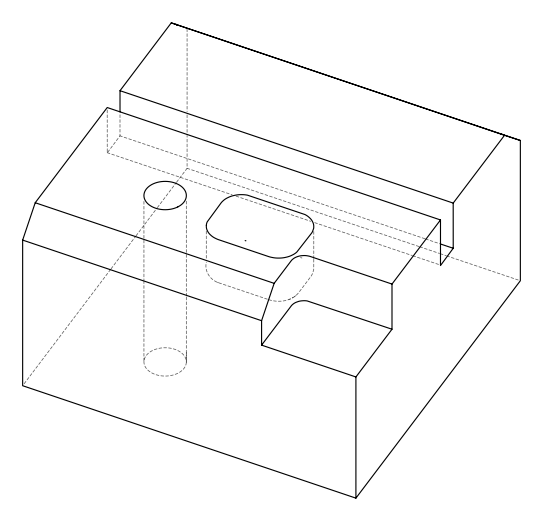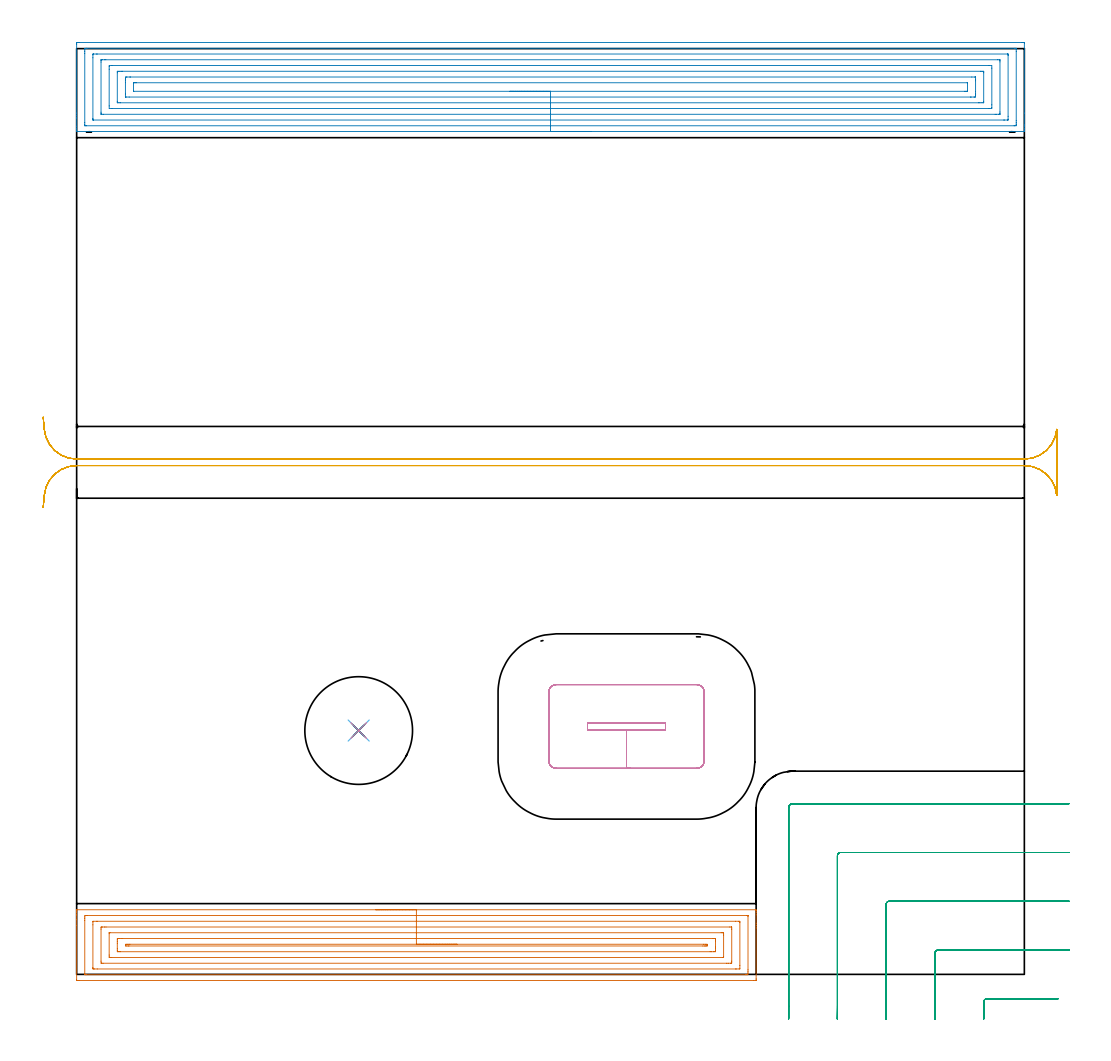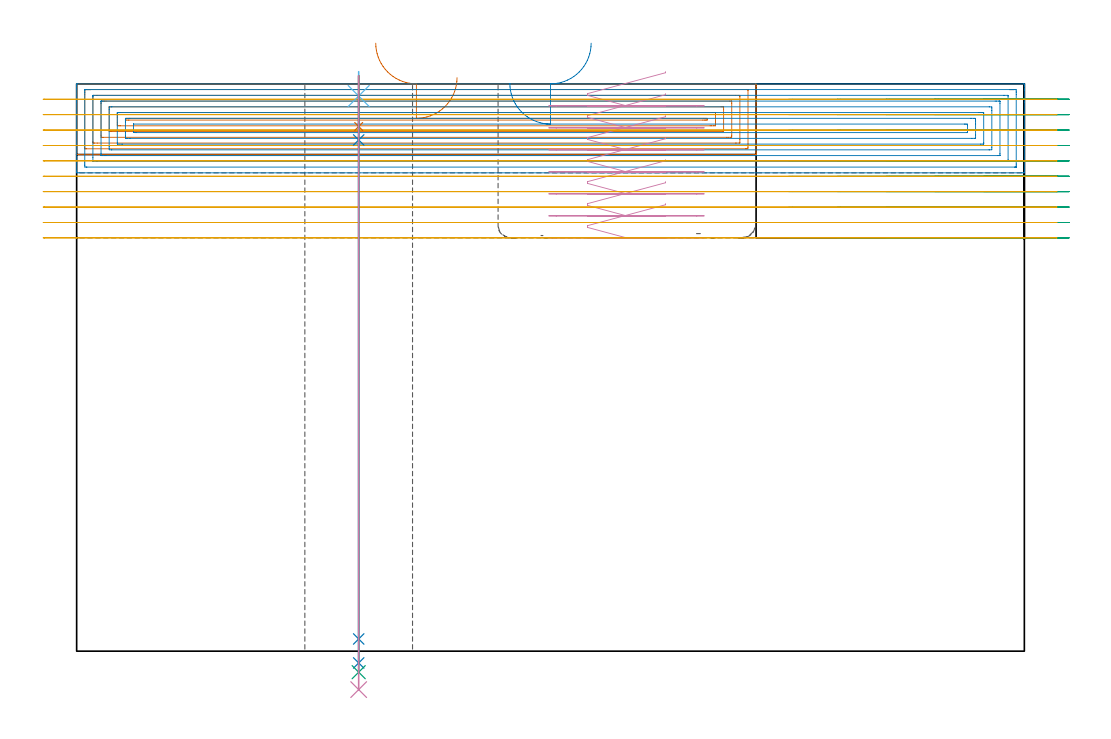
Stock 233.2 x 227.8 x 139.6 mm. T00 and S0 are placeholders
(PLAN: 10 operations, 8 tool changes, 49.4 min)
(1 AREA_MILL | FG_CHAMFER_SURFACE | UGT0205_001 | 9.57 min | 26460 mm3)
(2 AREA_MILL_1 | FG_CHAMFER_SURFACE_1 | UGT0205_001 | 15.29 min | 55920 mm3)
(3 MILL_CORNER_NOTCH_RECTANGULAR | CORNER_NOTCH_RECTANGULAR | NXT0201_012 | Follow Part, ap 4, ae 75% | 8.49 min | 123269 mm3)
(4 MILL_RECTANGULAR_POCKET | POCKET_RECTANGULAR_STRAIGHT | NXT0201_007 | Follow Part, ap 6.25, ae 75% | 3.26 min | 102155 mm3)
(5 MILL_RECTANGULAR_SLOT | SLOT_RECTANGULAR | NXT0201_012 | Follow Part, ap 4, ae 75% | 10.87 min | 155626 mm3)
(6 SPOT_DRILL | STEP1HOLE | NXT0321_9005460120000 | 0.05 min | 171 mm3)
(7 DRILL_BLIND_HOLE_INTO_CENTER | STEP1HOLE | NXT0301_041 | 0.05 min | 287 mm3)
(8 GUN_DRILL_THROUGH_HOLE | STEP1HOLE | UGT0307_002 | 0.63 min | 3655 mm3)
(9 SPADE_DRILL_TO_ENLARGE_THROUGH_HOLE | STEP1HOLE | UGT0306_007 | 0.59 min | 25695 mm3)
(10 DRILL_TO_ENLARGE_THROUGH_HOLE | STEP1HOLE | UGT0301_388 | 0.61 min | 47139 mm3)
(TOOL UGT0205_001 | Chamfer Mill 20 x 3 x 45 deg. | D20 FL50 Z2)
(TOOL NXT0201_012 | ENDMILL 16mm [2P460-1600-NA 1630] | D16 FL38 Z6)
(TOOL NXT0201_007 | ENDMILL 25mm [R216.25-25050GCK54P 1620] | D25 R3 FL54 Z5)
(TOOL NXT0321_9005460120000 | NC Spot Drill, 142deg, 12mm, Carbide, Uncoated | D12 PA142 FL30 Z2)
(TOOL NXT0301_041 | Carbide Drill 7mm [860.1-0700-035A1-MM 2214] | D7 PA140 FL53 Z2)
(TOOL UGT0307_002 | Gun Drill 6 mm | D6 PA130 FL24 Z1)
(TOOL UGT0306_007 | Spade Drill 16.5mm | D16.5 PA132 FL10 Z2)
(TOOL UGT0301_388 | Twist Drill 26.5 mm | D26.5 PA118 FL165 Z2)
(OP 1 AREA_MILL)
G17 G21 G94 G90
T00 M6
G54
G17 G0 G90 X73.6 Y15.9 S1061 M3
G43 Z149.6 H0
G94 G1 X73.638 Z148.728 F250.
X73.752 Z147.863
X73.941 Z147.012
X74.203 Z146.18
X74.537 Z145.374
X74.94 Z144.6
X75.409 Z143.864
X75.94 Z143.172
X76.529 Z142.529
X77.172 Z141.939
X77.864 Z141.408
X78.6 Z140.94
X79.374 Z140.537
X80.18 Z140.203
X81.012 Z139.941
X81.864 Z139.752
X82.728 Z139.638
X83.6 Z139.6
X167.041
X167.19 Y15.898 Z139.588
X167.197 Y15.768 Z139.461
X167.2 Y15.632 Z139.331
Y15.271 Z138.97
Y14.647 Z138.342
Y12.583 Z136.28
Y12.019 Z135.713
Y11.425 Z135.12
Y-1.123 Z122.574
X167.197 Y-1.409 Z122.289
X167.19 Y-1.492 Z122.205
X167.105 Y-1.499 Z122.199
X166.595 Y-1.5 Z122.2
X0.605
X0.091 Y-1.495 Z122.203
X0.01 Y-1.492 Z122.206
X0. Y-1.405 Z122.292
Y12.019 Z135.713
Y13.459 Z137.156
Y14.647 Z138.342
Y15.271 Z138.97
Y15.632 Z139.331
X0.003 Y15.768 Z139.461
X0.01 Y15.898 Z139.588
X0.159 Y15.9 Z139.6
X83.6
Y14.486 Z138.186
X164.81 Y14.485 Z138.185
X164.976 Y14.484 Z138.184
X165.155 Y14.48 Z138.18
X165.191 Y14.477 Z138.177
X165.195 Y14.453 Z138.153
X165.198 Y14.425 Z138.125
X165.2 Y14.265 Z137.965
Y1.123 Z124.823
X165.197 Y0.629 Z124.329
X165.191 Y0.256 Z123.956
X165.165 Y-0.079 Z123.621
X164.81 Y-0.084 Z123.616
X164.645 Y-0.085 Z123.615
X2.39
X2.224 Y-0.084 Z123.616
X2.045 Y-0.08 Z123.62
X2.009 Y-0.078 Z123.622
X2.005 Y-0.053 Z123.647
X2.002 Y-0.025 Z123.675
X2. Y0.135 Z123.835
Y13.277 Z136.977
X2.003 Y13.771 Z137.471
X2.009 Y14.144 Z137.844
X2.035 Y14.479 Z138.179
X2.39 Y14.484 Z138.184
X2.555 Y14.485 Z138.185
X83.6 Y14.486 Z138.186
Y13.071 Z136.771
X162.133
X162.848 Y13.069 Z136.769
X163.025 Y13.065 Z136.765
X163.19 Y13.059 Z136.759
X163.195 Y12.895 Z136.595
X163.199 Y12.725 Z136.425
X163.2 Y2.21 Z125.91
X163.195 Y1.505 Z125.205
X163.193 Y1.341 Z125.041
X163.025 Y1.336 Z125.036
X162.312 Y1.33 Z125.03
X162.133 Y1.329 Z125.029
X5.067
X4.352 Y1.331 Z125.031
X4.175 Y1.335 Z125.035
X4.01 Y1.341 Z125.041
X4.005 Y1.505 Z125.205
X4.001 Y1.675 Z125.375
X4. Y12.19 Z135.89
X4.005 Y12.895 Z136.595
X4.007 Y13.059 Z136.759
X4.175 Y13.064 Z136.764
X4.888 Y13.07 Z136.77
X5.067 Y13.071 Z136.771
X83.6
Y11.657 Z135.357
X160.717 Y11.656 Z135.356
X161.07 Y11.653 Z135.353
X161.133 Y11.65 Z135.35
X161.19 Y11.645 Z135.345
X161.2 Y11.143 Z134.843
X161.199 Y3.257 Z126.957
X161.19 Y2.84 Z126.54
X161.178 Y2.75 Z126.45
X161.047 Y2.747 Z126.447
X160.871 Y2.744 Z126.444
X160.348 Y2.743 Z126.443
X159.98
X6.483
X6.13 Y2.747 Z126.447
X6.067 Y2.75 Z126.45
X6.01 Y2.755 Z126.455
X6. Y3.257 Z126.957
X6.001 Y11.143 Z134.843
X6.01 Y11.56 Z135.26
X6.022 Y11.65 Z135.35
X6.153 Y11.653 Z135.353
X6.329 Y11.656 Z135.356
X6.852 Y11.657 Z135.357
X7.22
X83.6
Y10.243 Z133.943
X158.587
X159.001 Y10.236 Z133.936
X159.19 Y10.229 Z133.929
X159.193 Y10.119 Z133.819
X159.199 Y9.642 Z133.342
Y4.386 Z128.086
X159.193 Y4.177 Z127.877
X159.19 Y4.164 Z127.864
X159.186 Y4.161 Z127.861
X159.16 Y4.159 Z127.859
X159.106 Y4.157 Z127.857
X158.998
X8.613
X8.199 Y4.164 Z127.864
X8.01 Y4.171 Z127.871
X8.007 Y4.281 Z127.981
X8.001 Y4.758 Z128.458
Y10.014 Z133.714
X8.007 Y10.223 Z133.923
X8.01 Y10.236 Z133.936
X8.015 Y10.239 Z133.939
X8.04 Y10.241 Z133.941
X8.094 Y10.243 Z133.943
X8.202
X83.6
Y8.829 Z132.529
X156.458 Y8.828 Z132.528
X156.778 Y8.827 Z132.527
X157.099 Y8.824 Z132.524
X157.181 Y8.822 Z132.522
X157.19 Y8.762 Z132.462
X157.195 Y8.652 Z132.352
X157.198 Y8.514 Z132.214
X157.2 Y8.1 Z131.8
Y6.762 Z130.462
Y6.348 Z130.048
X157.197 Y5.886 Z129.586
X157.193 Y5.679 Z129.379
X157.19 Y5.582 Z129.282
X157.092 Y5.578 Z129.278
X156.778 Y5.574 Z129.274
X156.206 Y5.572 Z129.272
X155.886 Y5.571 Z129.271
X10.742 Y5.572 Z129.272
X10.422 Y5.573 Z129.273
X10.101 Y5.576 Z129.276
X10.019 Y5.578 Z129.278
X10.01 Y5.638 Z129.338
X10.005 Y5.748 Z129.448
X10.002 Y5.886 Z129.586
X10. Y6.3 Z130.
Y7.638 Z131.338
Y8.052 Z131.752
X10.003 Y8.514 Z132.214
X10.007 Y8.721 Z132.421
X10.01 Y8.818 Z132.518
X10.108 Y8.822 Z132.522
X10.422 Y8.826 Z132.526
X10.994 Y8.828 Z132.528
X11.314 Y8.829 Z132.529
X83.6
Y7.415 Z131.115
X154.329 Y7.414 Z131.114
X154.766 Y7.411 Z131.111
X154.994 Y7.408 Z131.108
X155.19 Y7.396 Z131.096
X155.195 Y7.2 Z130.9
X155.194 Y7.099 Z130.799
X155.19 Y7.004 Z130.704
X154.994 Y6.992 Z130.692
X154.764 Y6.988 Z130.688
X154.538 Y6.986 Z130.686
X154.101 Y6.985 Z130.685
X12.871 Y6.986 Z130.686
X12.644 Y6.987 Z130.687
X12.206 Y6.992 Z130.692
X12.01 Y7.004 Z130.704
X12.005 Y7.2 Z130.9
X12.006 Y7.301 Z131.001
X12.01 Y7.396 Z131.096
X12.206 Y7.408 Z131.108
X12.437 Y7.412 Z131.112
X12.871 Y7.414 Z131.114
X13.099 Y7.415 Z131.115
X83.6
X84.472 Z131.153
X85.337 Z131.267
X86.188 Z131.455
X87.02 Z131.718
X87.826 Z132.052
X88.6 Z132.454
X89.336 Z132.923
X90.028 Z133.454
X90.671 Z134.044
X91.26 Z134.687
X91.792 Z135.379
X92.26 Z136.115
X92.663 Z136.888
X92.997 Z137.694
X93.259 Z138.526
X93.448 Z139.378
X93.562 Z140.243
X93.6 Z141.115
G0 Z149.6
M5
M2
(OP 2 AREA_MILL_1)
G17 G21 G94 G90
T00 M6
G54
G17 G0 G90 X126.6 Y207.4 S1061 M3
G43 Z149.6 H0
G94 G1 X126.562 Z148.728 F250.
X126.448 Z147.864
X126.259 Z147.012
X125.997 Z146.18
X125.663 Z145.374
X125.26 Z144.6
X124.791 Z143.864
X124.26 Z143.172
X123.671 Z142.529
X123.028 Z141.94
X122.336 Z141.408
X121.6 Z140.94
X120.826 Z140.537
X120.02 Z140.203
X119.188 Z139.941
X118.336 Z139.752
X117.472 Z139.638
X116.6 Z139.6
X0.156
X0.01 Y207.402 Z139.588
X0. Y207.543 Z139.449
Y207.688 Z139.311
Y208.069 Z138.93
Y208.687 Z138.307
Y210.753 Z136.244
Y211.323 Z135.672
Y211.916 Z135.079
Y228.891 Z118.106
X0.003 Y229.179 Z117.818
X0.01 Y229.292 Z117.705
X0.125 Y229.299 Z117.699
X0.603 Y229.3 Z117.7
X232.597
X233.079 Y229.295 Z117.703
X233.19 Y229.292 Z117.706
X233.2 Y229.176 Z117.822
Y211.916 Z135.079
Y208.996 Z138.
Y208.687 Z138.307
Y208.069 Z138.93
Y207.688 Z139.312
X233.197 Y207.541 Z139.451
X233.19 Y207.402 Z139.589
X233.043 Y207.4 Z139.6
X116.6
Y208.814 Z138.186
X2.388 Y208.815 Z138.185
X2.258
X2.036 Y208.82 Z138.18
X2.015 Y208.821 Z138.179
X2.01 Y208.833 Z138.167
X2.004 Y208.862 Z138.138
X2.002 Y208.89 Z138.11
X2. Y209.069 Z137.931
Y209.566 Z137.434
Y226.637 Z120.363
X2.002 Y227.134 Z119.866
X2.005 Y227.511 Z119.489
X2.016 Y227.879 Z119.121
X2.388 Y227.884 Z119.116
X2.517 Y227.885 Z119.115
X230.812
X230.942
X231.164 Y227.88 Z119.12
X231.185 Y227.879 Z119.121
X231.19 Y227.866 Z119.134
X231.196 Y227.838 Z119.162
X231.199 Y227.81 Z119.19
X231.2 Y227.631 Z119.369
Y227.134 Z119.866
Y210.063 Z136.937
X231.198 Y209.566 Z137.434
X231.195 Y209.189 Z137.811
X231.184 Y208.821 Z138.179
X230.812 Y208.816 Z138.184
X230.683 Y208.815 Z138.185
X116.6 Y208.814 Z138.186
Y210.228 Z136.772
X4.172 Y210.229 Z136.771
X4.099 Y210.23 Z136.77
X4.042 Y210.233 Z136.767
X4.011 Y210.235 Z136.765
X4.009 Y210.275 Z136.725
X4.003 Y210.444 Z136.556
X4.001 Y210.613 Z136.387
X4. Y225.547 Z121.453
X4.004 Y226.256 Z120.744
X4.008 Y226.417 Z120.583
X4.017 Y226.465 Z120.535
X4.063 Y226.467 Z120.533
X4.172 Y226.469 Z120.531
X4.846 Y226.471 Z120.529
X5.065 Y226.472 Z120.528
X229.028 Y226.471 Z120.529
X229.101 Y226.47 Z120.53
X229.158 Y226.467 Z120.533
X229.189 Y226.465 Z120.535
X229.191 Y226.425 Z120.575
X229.197 Y226.256 Z120.744
X229.199 Y226.087 Z120.913
X229.2 Y211.153 Z135.847
X229.196 Y210.444 Z136.556
X229.192 Y210.283 Z136.717
X229.183 Y210.235 Z136.765
X229.137 Y210.233 Z136.767
X229.028 Y210.231 Z136.769
X228.354 Y210.229 Z136.771
X228.135 Y210.228 Z136.772
X116.6
Y211.643 Z135.357
X6.524
X6.126 Y211.645 Z135.355
X6.043 Y211.647 Z135.353
X6.012 Y211.649 Z135.351
X6.009 Y211.688 Z135.312
X6.005 Y211.782 Z135.218
X6. Y212.158 Z134.842
Y224.499 Z122.501
X6.004 Y224.917 Z122.083
X6.007 Y225.021 Z121.979
X6.009 Y225.043 Z121.957
X6.027 Y225.05 Z121.95
X6.093 Y225.053 Z121.947
X6.283 Y225.056 Z121.944
X6.849 Y225.057 Z121.943
X7.174
X226.676
X227.074 Y225.055 Z121.945
X227.157 Y225.053 Z121.947
X227.188 Y225.051 Z121.949
X227.191 Y225.012 Z121.988
X227.195 Y224.918 Z122.082
X227.2 Y224.542 Z122.458
Y212.201 Z134.799
X227.196 Y211.783 Z135.217
X227.193 Y211.679 Z135.321
X227.19 Y211.657 Z135.343
X227.173 Y211.65 Z135.35
X227.107 Y211.647 Z135.353
X226.917 Y211.644 Z135.356
X226.351 Y211.643 Z135.357
X226.026
X116.6
Y213.057 Z133.943
X8.656
X8.634 Y213.058 Z133.942
X8.01 Y213.079 Z133.921
X8.001 Y213.702 Z133.298
Y222.742 Z124.258
X8.003 Y223.363 Z123.637
X8.01 Y223.62 Z123.38
X8.611 Y223.642 Z123.358
X8.634 Y223.643 Z123.357
X224.544
X224.566 Y223.642 Z123.358
X225.19 Y223.62 Z123.38
X225.199 Y222.998 Z124.002
Y213.958 Z133.042
X225.197 Y213.337 Z133.663
X225.19 Y213.079 Z133.921
X224.589 Y213.058 Z133.942
X224.566 Y213.057 Z133.943
X116.6
Y214.471 Z132.529
X10.789
X10.418 Y214.473 Z132.527
X10.048 Y214.478 Z132.522
X10.01 Y214.48 Z132.52
X10.006 Y214.516 Z132.484
X10.002 Y214.589 Z132.411
X10. Y214.699 Z132.301
Y214.836 Z132.164
X10.001 Y221.864 Z125.136
X10.003 Y222.069 Z124.931
X10.006 Y222.172 Z124.828
X10.01 Y222.218 Z124.782
X10.054 Y222.222 Z124.778
X10.418 Y222.226 Z124.774
X10.94 Y222.229 Z124.771
X11.31
X222.411
X222.782 Y222.227 Z124.773
X223.152 Y222.222 Z124.778
X223.19 Y222.22 Z124.78
X223.194 Y222.183 Z124.817
X223.198 Y222.111 Z124.889
X223.2 Y222.001 Z124.999
Y221.864 Z125.136
X223.199 Y214.836 Z132.164
X223.197 Y214.63 Z132.37
X223.194 Y214.528 Z132.472
X223.19 Y214.482 Z132.518
X223.146 Y214.477 Z132.523
X222.782 Y214.474 Z132.526
X222.26 Y214.471 Z132.529
X221.889
X116.6
Y215.885 Z131.115
X12.921 Y215.886 Z131.114
X12.203 Y215.89 Z131.11
X12.022 Y215.892 Z131.108
X12.01 Y215.9 Z131.1
X12.003 Y215.911 Z131.089
X12. Y216.593 Z130.407
Y216.793 Z130.207
Y219.428 Z127.572
X12.001 Y220.107 Z126.893
X12.002 Y220.304 Z126.696
X12.01 Y220.506 Z126.494
X12.033 Y220.808 Z126.192
X12.203 Y220.811 Z126.189
X12.378 Y220.813 Z126.187
X13.095 Y220.815 Z126.185
X13.268
X220.278 Y220.814 Z126.186
X220.997 Y220.81 Z126.19
X221.178 Y220.808 Z126.192
X221.19 Y220.8 Z126.2
X221.197 Y220.789 Z126.211
X221.2 Y220.107 Z126.893
Y219.907 Z127.093
Y217.272 Z129.728
X221.199 Y216.593 Z130.407
X221.198 Y216.396 Z130.604
X221.19 Y216.194 Z130.806
X221.167 Y215.892 Z131.108
X220.997 Y215.889 Z131.111
X220.822 Y215.887 Z131.113
X220.105 Y215.885 Z131.115
X219.932
X116.6
Y217.299 Z129.701
X14.06 Y217.3 Z129.7
X14.024 Y217.304 Z129.696
X14.014 Y217.305 Z129.695
X14.01 Y217.318 Z129.682
X14.005 Y217.364 Z129.636
X14. Y217.459 Z129.541
X14.001 Y219.228 Z127.772
X14.006 Y219.336 Z127.664
X14.01 Y219.384 Z127.616
X14.181 Y219.393 Z127.607
X14.53 Y219.398 Z127.602
X14.705 Y219.4 Z127.6
X219.14
X219.176 Y219.396 Z127.604
X219.186 Y219.394 Z127.606
X219.19 Y219.382 Z127.618
X219.195 Y219.336 Z127.664
X219.2 Y219.241 Z127.759
Y217.484 Z129.516
X219.199 Y217.472 Z129.528
X219.194 Y217.364 Z129.636
X219.19 Y217.316 Z129.684
X219.019 Y217.307 Z129.693
X218.67 Y217.302 Z129.698
X218.495 Y217.3 Z129.7
X116.6 Y217.299 Z129.701
X115.728 Z129.739
X114.863 Z129.852
X114.012 Z130.041
X113.18 Z130.304
X112.374 Z130.637
X111.6 Z131.04
X110.864 Z131.509
X110.172 Z132.04
X109.529 Z132.629
X108.94 Z133.273
X108.408 Z133.965
X107.94 Z134.701
X107.537 Z135.474
X107.203 Z136.28
X106.941 Z137.112
X106.752 Z137.964
X106.638 Z138.829
X106.6 Z139.701
G0 Z149.6
M5
M2
(OP 3 MILL_CORNER_NOTCH_RECTANGULAR)
G17 G21 G94 G90
T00 M6
G54
G17 G0 G90 X241.492 Y-6. S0 M3
G43 Z149.6 H1
Z135.81
G94 G1 X238.492 F250.
X223.996 F500.
G3 X223.2 Y-6.796 R0.8
G1 Y-7.746
X223.199 Y-8.
X223.183 Y-11. F250.
G0 Z149.6
X244.2 Y6.
Z135.81
G1 X241.2
X211.996 F500.
G3 X211.2 Y5.204 R0.8
G1 Y-7.746
X211.199 Y-8.
X211.178 Y-11. F250.
G0 Z149.6
X244.2 Y18.
Z135.81
G1 X241.2
X199.996 F500.
G3 X199.2 Y17.203 R0.8
G1 Y-7.746
G2 X199.199 Y-8. R24.
G1 X199.167 Y-11. F250.
G0 Z149.6
X244.2 Y30.
Z135.81
G1 X241.2
X187.997 F500.
G3 X187.2 Y29.203 R0.8
G1 Y-7.746
G2 X187.197 Y-8. R12.
G1 X187.134 Y-10.999 F250.
G0 Z149.6
X244.2 Y42.
Z135.81
G1 X241.2
X176.2 F500.
G3 X175.2 Y41. R1.
G1 Y-7.746
Y-10.746 F250.
G0 Z149.6
X241.492 Y-6.
Z132.02
G1 X238.492
X223.996 F500.
G3 X223.2 Y-6.796 R0.8
G1 Y-7.746
X223.199 Y-8.
X223.183 Y-11. F250.
G0 Z149.6
X244.2 Y6.
Z132.02
G1 X241.2
X211.996 F500.
G3 X211.2 Y5.204 R0.8
G1 Y-7.746
X211.199 Y-8.
X211.178 Y-11. F250.
G0 Z149.6
X244.2 Y18.
Z132.02
G1 X241.2
X199.996 F500.
G3 X199.2 Y17.203 R0.8
G1 Y-7.746
G2 X199.199 Y-8. R24.
G1 X199.167 Y-11. F250.
G0 Z149.6
X244.2 Y30.
Z132.02
G1 X241.2
X187.997 F500.
G3 X187.2 Y29.203 R0.8
G1 Y-7.746
G2 X187.197 Y-8. R12.
G1 X187.134 Y-10.999 F250.
G0 Z149.6
X244.2 Y42.
Z132.02
G1 X241.2
X176.2 F500.
G3 X175.2 Y41. R1.
G1 Y-7.746
Y-10.746 F250.
G0 Z149.6
X241.492 Y-6.
Z128.23
G1 X238.492
X223.996 F500.
G3 X223.2 Y-6.796 R0.8
G1 Y-8.
Y-11. F250.
G0 Z149.6
X244.2 Y6.
Z128.23
G1 X241.2
X211.996 F500.
G3 X211.2 Y5.204 R0.8
G1 Y-8.
Y-11. F250.
G0 Z149.6
X244.2 Y18.
Z128.23
G1 X241.2
X199.997 F500.
G3 X199.2 Y17.204 R0.8
G1 Y-8.
Y-11. F250.
G0 Z149.6
X244.2 Y30.
Z128.23
G1 X241.2
X187.997 F500.
G3 X187.2 Y29.203 R0.8
G1 Y-8.
Y-11. F250.
G0 Z149.6
X244.2 Y42.
Z128.23
G1 X241.2
X176.2 F500.
G3 X175.2 Y41. R1.
G1 Y-8.
Y-11. F250.
G0 Z149.6
X241.492 Y-6.
Z124.44
G1 X238.492
X223.996 F500.
G3 X223.2 Y-6.796 R0.8
G1 Y-8.
Y-11. F250.
G0 Z149.6
X244.2 Y6.
Z124.44
G1 X241.2
X211.996 F500.
G3 X211.2 Y5.204 R0.8
G1 Y-8.
Y-11. F250.
G0 Z149.6
X244.2 Y18.
Z124.44
G1 X241.2
X199.996 F500.
G3 X199.2 Y17.204 R0.8
G1 Y-8.
Y-11. F250.
G0 Z149.6
X244.2 Y30.
Z124.44
G1 X241.2
X187.997 F500.
G3 X187.2 Y29.203 R0.8
G1 Y-8.
Y-11. F250.
G0 Z149.6
X244.2 Y42.
Z124.44
G1 X241.2
X176.2 F500.
G3 X175.2 Y41. R1.
G1 Y-8.
Y-11. F250.
G0 Z149.6
X241.492 Y-6.
Z120.65
G1 X238.492
X223.996 F500.
G3 X223.2 Y-6.796 R0.8
G1 Y-8.
Y-11. F250.
G0 Z149.6
X244.2 Y6.
Z120.65
G1 X241.2
X211.996 F500.
G3 X211.2 Y5.204 R0.8
G1 Y-8.
Y-11. F250.
G0 Z149.6
X244.2 Y18.
Z120.65
G1 X241.2
X199.996 F500.
G3 X199.2 Y17.204 R0.8
G1 Y-8.
Y-11. F250.
G0 Z149.6
X244.2 Y30.
Z120.65
G1 X241.2
X187.997 F500.
G3 X187.2 Y29.203 R0.8
G1 Y-8.
Y-11. F250.
G0 Z149.6
X244.2 Y42.
Z120.65
G1 X241.2
X176.2 F500.
G3 X175.2 Y41. R1.
G1 Y-8.
Y-11. F250.
G0 Z149.6
X241.492 Y-6.
Z116.86
G1 X238.492
X223.996 F500.
G3 X223.2 Y-6.796 R0.8
G1 Y-8.
Y-11. F250.
G0 Z149.6
X244.2 Y6.
Z116.86
G1 X241.2
X211.996 F500.
G3 X211.2 Y5.204 R0.8
G1 Y-8.
Y-11. F250.
G0 Z149.6
X244.2 Y18.
Z116.86
G1 X241.2
X199.996 F500.
G3 X199.2 Y17.204 R0.8
G1 Y-8.
Y-11. F250.
G0 Z149.6
X244.2 Y30.
Z116.86
G1 X241.2
X187.997 F500.
G3 X187.2 Y29.203 R0.8
G1 Y-8.
Y-11. F250.
G0 Z149.6
X244.2 Y42.
Z116.86
G1 X241.2
X176.2 F500.
G3 X175.2 Y41. R1.
G1 Y-8.
Y-11. F250.
G0 Z149.6
X241.492 Y-6.
Z113.07
G1 X238.492
X223.996 F500.
G3 X223.2 Y-6.796 R0.8
G1 Y-8.
Y-11. F250.
G0 Z149.6
X244.2 Y6.
Z113.07
G1 X241.2
X211.996 F500.
G3 X211.2 Y5.204 R0.8
G1 Y-8.
Y-11. F250.
G0 Z149.6
X244.2 Y18.
Z113.07
G1 X241.2
X199.996 F500.
G3 X199.2 Y17.204 R0.8
G1 Y-8.
Y-11. F250.
G0 Z149.6
X244.2 Y30.
Z113.07
G1 X241.2
X187.997 F500.
G3 X187.2 Y29.203 R0.8
G1 Y-8.
Y-11. F250.
G0 Z149.6
X244.2 Y42.
Z113.07
G1 X241.2
X176.2 F500.
G3 X175.2 Y41. R1.
G1 Y-8.
Y-11. F250.
G0 Z149.6
X241.492 Y-6.
Z109.28
G1 X238.492
X223.996 F500.
G3 X223.2 Y-6.796 R0.8
G1 Y-8.
Y-11. F250.
G0 Z149.6
X244.2 Y6.
Z109.28
G1 X241.2
X211.996 F500.
G3 X211.2 Y5.204 R0.8
G1 Y-8.
Y-11. F250.
G0 Z149.6
X244.2 Y18.
Z109.28
G1 X241.2
X199.996 F500.
G3 X199.2 Y17.204 R0.8
G1 Y-8.
Y-11. F250.
G0 Z149.6
X244.2 Y30.
Z109.28
G1 X241.2
X187.997 F500.
G3 X187.2 Y29.203 R0.8
G1 Y-8.
Y-11. F250.
G0 Z149.6
X244.2 Y42.
Z109.28
G1 X241.2
X176.2 F500.
G3 X175.2 Y41. R1.
G1 Y-8.
Y-11. F250.
G0 Z149.6
X241.492 Y-6.
Z105.49
G1 X238.492
X223.996 F500.
G3 X223.2 Y-6.796 R0.8
G1 Y-8.
Y-11. F250.
G0 Z149.6
X244.2 Y6.
Z105.49
G1 X241.2
X211.996 F500.
G3 X211.2 Y5.204 R0.8
G1 Y-8.
Y-11. F250.
G0 Z149.6
X244.2 Y18.
Z105.49
G1 X241.2
X199.996 F500.
G3 X199.2 Y17.204 R0.8
G1 Y-8.
Y-11. F250.
G0 Z149.6
X244.2 Y30.
Z105.49
G1 X241.2
X187.997 F500.
G3 X187.2 Y29.203 R0.8
G1 Y-8.
Y-11. F250.
G0 Z149.6
X244.2 Y42.
Z105.49
G1 X241.2
X176.2 F500.
G3 X175.2 Y41. R1.
G1 Y-8.
Y-11. F250.
G0 Z149.6
X241.492 Y-6.
Z101.7
G1 X238.492
X223.996 F500.
G3 X223.2 Y-6.796 R0.8
G1 Y-8.
Y-11. F250.
G0 Z149.6
X244.2 Y6.
Z101.7
G1 X241.2
X211.996 F500.
G3 X211.2 Y5.204 R0.8
G1 Y-8.
Y-11. F250.
G0 Z149.6
X244.2 Y18.
Z101.7
G1 X241.2
X199.996 F500.
G3 X199.2 Y17.204 R0.8
G1 Y-8.
Y-11. F250.
G0 Z149.6
X244.2 Y30.
Z101.7
G1 X241.2
X187.997 F500.
G3 X187.2 Y29.203 R0.8
G1 Y-8.
Y-11. F250.
G0 Z149.6
X244.2 Y42.
Z101.7
G1 X241.2
X176.2 F500.
G3 X175.2 Y41. R1.
G1 Y-8.
Y-11. F250.
G0 Z149.6
M5
M2
(OP 4 MILL_RECTANGULAR_POCKET)
G17 G21 G94 G90
T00 M6
G54
G17 G0 G90 X144.9 Y60.798 S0 M3
G43 Z149.6 H1
Z142.6
G94 G1 Y61.8 Z142.331 F250.
X125.7 Z137.187
Y60.2 Z136.758
X135.3 Z134.186
X144.9 F500.
Y61.8
X125.7
Y60.2
X135.3
Y50.7
X152.6
G3 X154.4 Y52.5 R1.8
G1 Y69.5
G3 X152.6 Y71.3 R1.8
G1 X118.
G3 X116.2 Y69.5 R1.8
G1 Y52.5
G3 X118. Y50.7 R1.8
G1 X135.3
X136.3
G0 X144.9 Y60.798 Z137.186
G1 Y61.8 Z136.917 F250.
X125.7 Z131.772
Y60.2 Z131.344
X135.3 Z128.771
X144.9 F500.
Y61.8
X125.7
Y60.2
X135.3
Y50.7
X152.6
G3 X154.4 Y52.5 R1.8
G1 Y69.5
G3 X152.6 Y71.3 R1.8
G1 X118.
G3 X116.2 Y69.5 R1.8
G1 Y52.5
G3 X118. Y50.7 R1.8
G1 X135.3
X136.3
G0 X144.9 Y60.798 Z131.771
G1 Y61.8 Z131.503 F250.
X125.7 Z126.358
Y60.2 Z125.929
X135.3 Z123.357
X144.9 F500.
Y61.8
X125.7
Y60.2
X135.3
Y50.7
X152.6
G3 X154.4 Y52.5 R1.8
G1 Y69.5
G3 X152.6 Y71.3 R1.8
G1 X118.
G3 X116.2 Y69.5 R1.8
G1 Y52.5
G3 X118. Y50.7 R1.8
G1 X135.3
X136.3
G0 X144.9 Y60.798 Z126.357
G1 Y61.8 Z126.088 F250.
X125.7 Z120.944
Y60.2 Z120.515
X135.3 Z117.943
X144.9 F500.
Y61.8
X125.7
Y60.2
X135.3
Y50.7
X152.6
G3 X154.4 Y52.5 R1.8
G1 Y69.5
G3 X152.6 Y71.3 R1.8
G1 X118.
G3 X116.2 Y69.5 R1.8
G1 Y52.5
G3 X118. Y50.7 R1.8
G1 X135.3
X136.3
G0 X144.9 Y60.798 Z120.943
G1 Y61.8 Z120.674 F250.
X125.7 Z115.53
Y60.2 Z115.101
X135.3 Z112.529
X144.9 F500.
Y61.8
X125.7
Y60.2
X135.3
Y50.7
X152.6
G3 X154.4 Y52.5 R1.8
G1 Y69.5
G3 X152.6 Y71.3 R1.8
G1 X118.
G3 X116.2 Y69.5 R1.8
G1 Y52.5
G3 X118. Y50.7 R1.8
G1 X135.3
X136.3
G0 X144.9 Y60.798 Z115.529
G1 Y61.8 Z115.26 F250.
X125.7 Z110.115
Y60.2 Z109.687
X135.3 Z107.114
X144.9 F500.
Y61.8
X125.7
Y60.2
X135.3
Y50.7
X152.6
G3 X154.4 Y52.5 R1.8
G1 Y69.5
G3 X152.6 Y71.3 R1.8
G1 X118.
G3 X116.2 Y69.5 R1.8
G1 Y52.5
G3 X118. Y50.7 R1.8
G1 X135.3
X136.3
G0 X144.9 Y60.798 Z110.114
G1 Y61.8 Z109.846 F250.
X125.7 Z104.701
Y60.2 Z104.272
X135.3 Z101.7
X144.9 F500.
Y61.8
X125.7
Y60.2
X135.3
Y50.7
X152.6
G3 X154.4 Y52.5 R1.8
G1 Y69.5
G3 X152.6 Y71.3 R1.8
G1 X118.
G3 X116.2 Y69.5 R1.8
G1 Y52.5
G3 X118. Y50.7 R1.8
G1 X135.3
X136.3
G0 Z149.6
M5
M2
(OP 5 MILL_RECTANGULAR_SLOT)
G17 G21 G94 G90
T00 M6
G54
G17 G0 G90 X-8.23 Y114.903 S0 M3
G43 Z149.6 H1
Z135.81
G94 G1 X-7.97 Y117.892 F250.
G2 X0. Y125.2 R8. F500.
G1 X233.2
G2 X241.17 Y117.892 R8.
G1 X241.2
Y134.108
X241.17
G2 X233.2 Y126.8 R8.
G1 X0.
G2 X-7.97 Y134.108 R8.
G1 X-8.23 Y137.097 F250.
G0 Y114.903 Z132.02
G1 X-7.97 Y117.892
G2 X0. Y125.2 R8. F500.
G1 X233.2
G2 X241.17 Y117.892 R8.
G1 X241.2
Y134.108
X241.17
G2 X233.2 Y126.8 R8.
G1 X0.
G2 X-7.97 Y134.108 R8.
G1 X-8.23 Y137.097 F250.
G0 Y114.903 Z128.23
G1 X-7.97 Y117.892
G2 X0. Y125.2 R8. F500.
G1 X233.2
G2 X241.17 Y117.892 R8.
G1 X241.2
Y134.108
X241.17
G2 X233.2 Y126.8 R8.
G1 X0.
G2 X-7.97 Y134.108 R8.
G1 X-8.23 Y137.097 F250.
G0 Y114.903 Z124.44
G1 X-7.97 Y117.892
G2 X0. Y125.2 R8. F500.
G1 X233.2
G2 X241.17 Y117.892 R8.
G1 X241.2
Y134.108
X241.17
G2 X233.2 Y126.8 R8.
G1 X0.
G2 X-7.97 Y134.108 R8.
G1 X-8.23 Y137.097 F250.
G0 Y114.903 Z120.65
G1 X-7.97 Y117.892
G2 X0. Y125.2 R8. F500.
G1 X233.2
G2 X241.17 Y117.892 R8.
G1 X241.2
Y134.108
X241.17
G2 X233.2 Y126.8 R8.
G1 X0.
G2 X-7.97 Y134.108 R8.
G1 X-8.23 Y137.097 F250.
G0 Y114.903 Z116.86
G1 X-7.97 Y117.892
G2 X0. Y125.2 R8. F500.
G1 X233.2
G2 X241.17 Y117.892 R8.
G1 X241.2
Y134.108
X241.17
G2 X233.2 Y126.8 R8.
G1 X0.
G2 X-7.97 Y134.108 R8.
G1 X-8.23 Y137.097 F250.
G0 Y114.903 Z113.07
G1 X-7.97 Y117.892
G2 X0. Y125.2 R8. F500.
G1 X233.2
G2 X241.17 Y117.892 R8.
G1 X241.2
Y134.108
X241.17
G2 X233.2 Y126.8 R8.
G1 X0.
G2 X-7.97 Y134.108 R8.
G1 X-8.23 Y137.097 F250.
G0 Y114.903 Z109.28
G1 X-7.97 Y117.892
G2 X0. Y125.2 R8. F500.
G1 X233.2
G2 X241.17 Y117.892 R8.
G1 X241.2
Y134.108
X241.17
G2 X233.2 Y126.8 R8.
G1 X0.
G2 X-7.97 Y134.108 R8.
G1 X-8.23 Y137.097 F250.
G0 Y114.903 Z105.49
G1 X-7.97 Y117.892
G2 X0. Y125.2 R8. F500.
G1 X233.2
G2 X241.17 Y117.892 R8.
G1 X241.2
Y134.108
X241.17
G2 X233.2 Y126.8 R8.
G1 X0.
G2 X-7.97 Y134.108 R8.
G1 X-8.23 Y137.097 F250.
G0 Y114.903 Z101.7
G1 X-7.97 Y117.892
G2 X0. Y125.2 R8. F500.
G1 X233.2
G2 X241.17 Y117.892 R8.
G1 X241.2
Y134.108
X241.17
G2 X233.2 Y126.8 R8.
G1 X0.
G2 X-7.97 Y134.108 R8.
G1 X-8.23 Y137.097 F250.
G0 Z149.6
M5
M2
(OP 6 SPOT_DRILL)
G17 G21 G94 G90
T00 M6
G54
G17 G0 G90 X69.4 Y60. S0 M3
G43 Z149.6 H0
G94 G81 G98 Z136.6 F250. R142.6
G80
M5
M2
(OP 7 DRILL_BLIND_HOLE_INTO_CENTER)
G17 G21 G94 G90
T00 M6
G54
G17 G0 G90 X69.4 Y60. S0 M3
G43 Z149.6 H1
G94 G81 G98 Z129.1 F250. R141.6
G80
M5
M2
(OP 8 GUN_DRILL_THROUGH_HOLE)
G17 G21 G94 G90
T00 M6
G54
G17 G0 G90 X69.4 Y60. M8
G43 Z149.6 H0
Z136.552
S716 M3
G94 G1 Z125.793 F125. M26
G4 X.084
Z3. F250.
G4 X.084
Z-2.899 F125.
G4 X.084
M5
M9
G0 Z136.552
Z149.6
M2
(OP 9 SPADE_DRILL_TO_ENLARGE_THROUGH_HOLE)
G17 G21 G94 G90
T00 M6
G54
G17 G0 G90 X69.4 Y60. S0 M3
G43 Z149.6 H0
G94 G73 G98 Z-5.173 F250. Q16.086 R141.6
G80
M5
M2
(OP 10 DRILL_TO_ENLARGE_THROUGH_HOLE)
G17 G21 G94 G90
T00 M6
G54
G17 G0 G90 X69.4 Y60. S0 M3
G43 Z149.6 H0
G94 G73 G98 Z-9.461 F250. Q24.844 R141.6
G80
M5
M2
